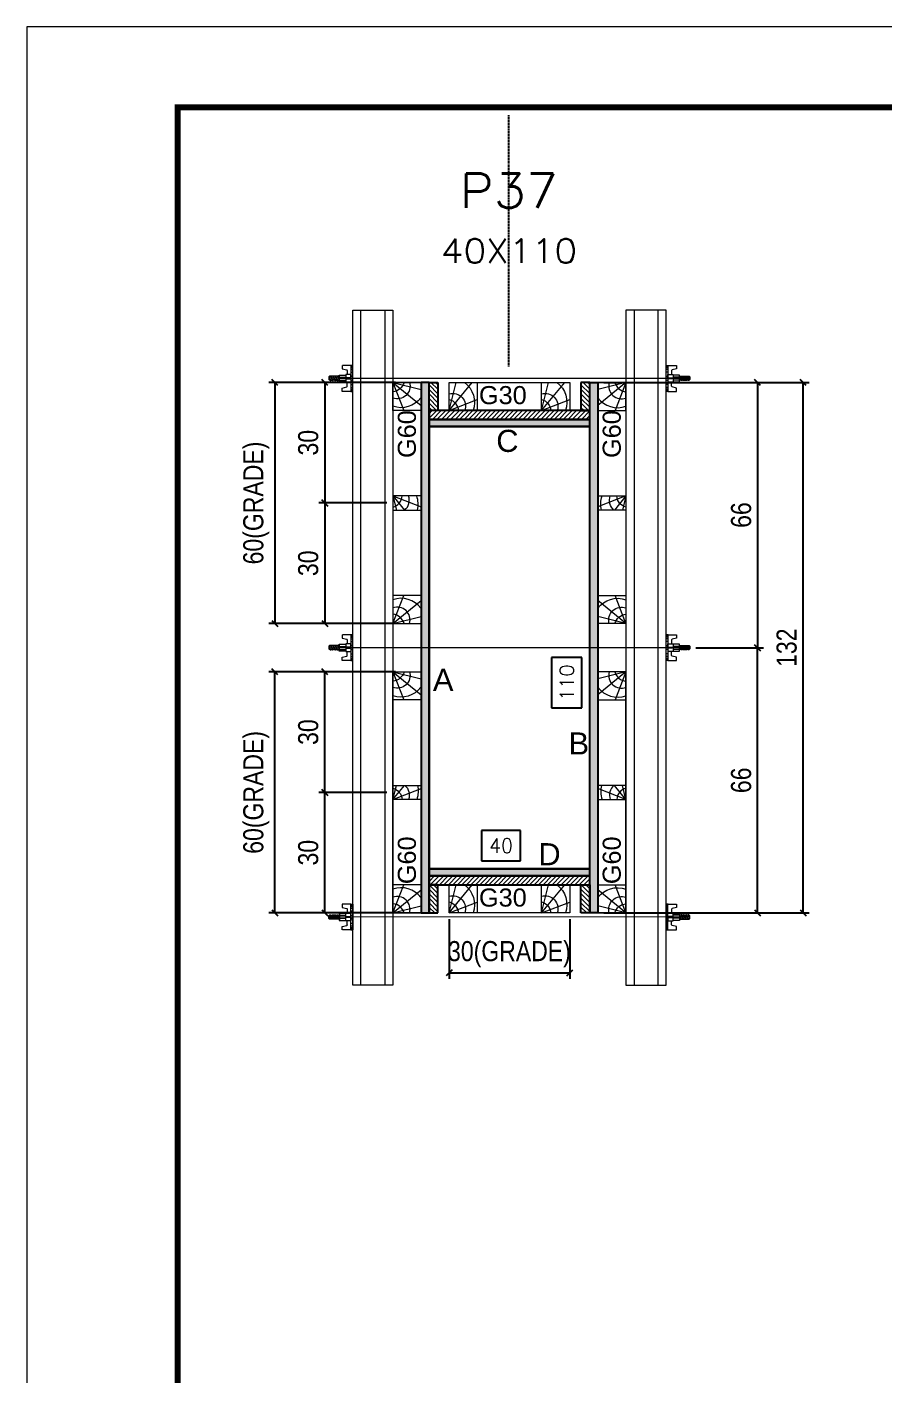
# Model space of a CAD drawing. Extents: x 28748 to 35002, y 14885 to 43501.
# Drawn here: x 31945 to 32371, y 34790 to 35461 of the extents above; entities that cross this region are included whole.
import ezdxf
from ezdxf.enums import TextEntityAlignment as Align

# ---------------------------------------------------------------- set-up
doc = ezdxf.new("R2010")
doc.units = 0
doc.linetypes.add('DASHED', pattern=[0.75, 0.5, -0.25])
doc.linetypes.add('HIDDEN', pattern=[0.375, 0.25, -0.125])
for name, color, linetype in [('CHAPA', 1, 'Continuous'), ('COTA', 241, 'Continuous'), ('MEIO_PONT', 93, 'Continuous'), ('Painéis', 200, 'Continuous'), ('SARRAFO', 251, 'Continuous'), ('Texto de Titulo', 7, 'Continuous'), ('Texto Qtd Sarr', 242, 'Continuous'), ('TEXTO_GERAL', 7, 'Continuous')]:
    doc.layers.add(name, color=color, linetype=linetype)
for name, color, linetype, lineweight in [('Folhas', 255, 'Continuous', 9), ('Hachura', 251, 'Continuous', 9), ('Madeira', 126, 'Continuous', 18), ('Perfil Metálico', 224, 'Continuous', 18), ('SARRAFO DE PRESSAO', 251, 'DASHED', 9), ('Texto Seção', 7, 'Continuous', 15)]:
    doc.layers.add(name, color=color, linetype=linetype, lineweight=lineweight)
doc.styles.add('ARIAL', font='arial.ttf')
doc.styles.add('COTA TECNICA 2X', font='techl___.ttf', dxfattribs={"height": 10})
doc.styles.add('ROMANS', font='romans.shx')
doc.styles.add('SANSSERIF', font='sas_____.pfb')
doc.dimstyles.new('SECAO PILAR', dxfattribs={"dimtxt": 10, "dimasz": 3, "dimexe": 3, "dimexo": 3, "dimgap": 3, "dimtad": 1, "dimdec": 1, "dimlfac": 0.5, "dimzin": 12, "dimdsep": 46, "dimtxsty": 'COTA TECNICA 2X', "dimblk1": 'OBLIQUE', "dimblk2": 'OBLIQUE', "dimsah": 1, "dimcen": 0.9, "dimclrd": 256, "dimclre": 256, "dimclrt": 256, "dimadec": 1, "dimazin": 3, "dimtfac": 1, "dimtdec": 1, "dimtmove": 0, "dimatfit": 3, "dimfxl": 1, "dimtolj": 1, "dimtzin": 12, "dimarcsym": 0})
doc.dimstyles.new('SECÇÃO 2', dxfattribs={"dimtxt": 7, "dimasz": 6, "dimexe": 0.18, "dimexo": 2, "dimgap": -4, "dimtad": 3, "dimdec": 1, "dimlfac": 0.5, "dimzin": 12, "dimdsep": 46, "dimtxsty": 'ROMANS', "dimblk": 'ARCHTICK', "dimcen": 0.09, "dimse1": 1, "dimse2": 1, "dimsd1": 1, "dimsd2": 1, "dimclrd": 180, "dimclre": 5, "dimclrt": 1, "dimadec": 0, "dimazin": 3, "dimtfac": 1, "dimtdec": 1, "dimtofl": 0, "dimtmove": 0, "dimatfit": 3, "dimldrblk": 'ARCHTICK', "dimfxl": 1, "dimtolj": 1, "dimtzin": 0, "dimarcsym": 0})

# ---------------------------------------------------------------- blocks, each defined once
blk = doc.blocks.new('9999999999')
at = {"layer": 'Folhas'}
blk.add_lwpolyline([(98138.98, 34190.21), (99623.98, 34190.21), (99623.98, 35240.21), (98138.98, 35240.21)], close=True, dxfattribs=at)
at = {"layer": 'Folhas', "color": 30, "const_width": 3}
blk.add_lwpolyline([(98213.98, 34230.21), (99583.98, 34230.21), (99583.98, 35200.21), (98213.98, 35200.21)], close=True, dxfattribs=at)
blk = doc.blocks.new('titulo1')
at = {"layer": 'Defpoints', "color": 252, "linetype": 'HIDDEN', "ltscale": 2}
blk.add_line((0, 0), (0, 125), dxfattribs=at)
at = {"layer": 'Defpoints', "style": 'ROMANS', "oblique": 15}
blk.add_attdef('FOLHA', text='', height=10, dxfattribs=at).set_placement((0, 15.58), align=Align.MIDDLE_CENTER)
at = {"layer": 'Texto Qtd Sarr', "color": 3, "style": 'ROMANS', "oblique": 15}
for tag, height, p in [('TITULO', 17, (0, 71.45)), ('SEÇÃO', 12, (0, 41.55))]:
    blk.add_attdef(tag, text='', height=height, dxfattribs=at).set_placement(p, align=Align.MIDDLE_CENTER)
blk = doc.blocks.new('*D698')
at = {"layer": 'COTA', "color": 180, "lineweight": -2, "transparency": 16777216}
for p, q in [((32221.43, 35146.97), (32206.43, 35146.97)), ((32206.43, 35146.97), (32206.43, 35121.97)), ((32221.43, 35121.97), (32221.43, 35146.97)), ((32206.43, 35121.97), (32221.43, 35121.97))]:
    blk.add_line(p, q, dxfattribs=at)
at = {"layer": 'Defpoints', "color": 0, "transparency": 16777216}
for p in [(32225.43, 35261.84), (32225.43, 35261.84), (32225.43, 35041.84)]:
    blk.add_point(p, dxfattribs=at)
at = {"layer": 'COTA', "color": 1, "transparency": 16777216, "insert": (32213.93, 35134.47), "char_height": 7, "attachment_point": 5, "rotation": 90, "style": 'ROMANS'}
blk.add_mtext('\\A1;110', dxfattribs=at)
blk = doc.blocks.new('_ArchTick')
at = {"color": 0, "linetype": 'ByBlock', "const_width": 0.15}
blk.add_lwpolyline([(-0.5, -0.5), (0.5, 0.5)], dxfattribs=at)
blk = doc.blocks.new('_Oblique')
at = {"color": 0, "linetype": 'ByBlock', "lineweight": -2}
blk.add_line((-0.5, -0.5), (0.5, 0.5), dxfattribs=at)
blk = doc.blocks.new('*D699')
at = {"layer": 'COTA', "lineweight": -2, "transparency": 16777216}
for p, q in [((32232.43, 35283.84), (32334.63, 35283.84)), ((32331.63, 35019.84), (32331.63, 35283.84)), ((32232.43, 35019.84), (32334.63, 35019.84))]:
    blk.add_line(p, q, dxfattribs=at)
at = {"layer": 'Defpoints', "color": 0, "transparency": 16777216}
for p in [(32229.43, 35283.84), (32331.63, 35283.84), (32229.43, 35019.84)]:
    blk.add_point(p, dxfattribs=at)
at = {"layer": 'COTA', "lineweight": -2, "transparency": 16777216, "xscale": 3, "yscale": 3, "zscale": 3}
for p, rotation in [((32331.63, 35283.84), 90), ((32331.63, 35019.84), 270)]:
    blk.add_blockref('_Oblique', p, dxfattribs=dict(at, rotation=rotation))
at = {"layer": 'COTA', "transparency": 16777216, "insert": (32323.41, 35151.84), "char_height": 10, "attachment_point": 5, "rotation": 90, "style": 'COTA TECNICA 2X'}
blk.add_mtext('\\A1;132', dxfattribs=at)
blk = doc.blocks.new('*D700')
at = {"layer": 'COTA', "lineweight": -2, "transparency": 16777216}
for p, q in [((32278.23, 35151.84), (32311.86, 35151.84)), ((32308.86, 35019.84), (32308.86, 35151.84)), ((32266.43, 35019.84), (32311.86, 35019.84))]:
    blk.add_line(p, q, dxfattribs=at)
at = {"layer": 'Defpoints', "color": 0, "transparency": 16777216}
for p in [(32275.23, 35151.84), (32308.86, 35151.84), (32263.43, 35019.84)]:
    blk.add_point(p, dxfattribs=at)
at = {"layer": 'COTA', "lineweight": -2, "transparency": 16777216, "xscale": 3, "yscale": 3, "zscale": 3}
for p, rotation in [((32308.86, 35151.84), 90), ((32308.86, 35019.84), 270)]:
    blk.add_blockref('_Oblique', p, dxfattribs=dict(at, rotation=rotation))
at = {"layer": 'COTA', "transparency": 16777216, "insert": (32300.75, 35085.84), "char_height": 10, "attachment_point": 5, "rotation": 90, "style": 'COTA TECNICA 2X'}
blk.add_mtext('\\A1;66', dxfattribs=at)
blk = doc.blocks.new('*D701')
at = {"layer": 'COTA', "lineweight": -2, "transparency": 16777216}
for p, q in [((32266.43, 35283.84), (32311.86, 35283.84)), ((32308.86, 35283.84), (32308.86, 35151.84)), ((32278.23, 35151.84), (32311.86, 35151.84))]:
    blk.add_line(p, q, dxfattribs=at)
at = {"layer": 'Defpoints', "color": 0, "transparency": 16777216}
for p in [(32263.43, 35283.84), (32275.23, 35151.84), (32308.86, 35151.84)]:
    blk.add_point(p, dxfattribs=at)
at = {"layer": 'COTA', "lineweight": -2, "transparency": 16777216, "xscale": 3, "yscale": 3, "zscale": 3}
for p, rotation in [((32308.86, 35283.84), 90), ((32308.86, 35151.84), 270)]:
    blk.add_blockref('_Oblique', p, dxfattribs=dict(at, rotation=rotation))
at = {"layer": 'COTA', "transparency": 16777216, "insert": (32300.75, 35217.84), "char_height": 10, "attachment_point": 5, "rotation": 90, "style": 'COTA TECNICA 2X'}
blk.add_mtext('\\A1;66', dxfattribs=at)
blk = doc.blocks.new('*D702')
at = {"layer": 'COTA', "color": 180, "lineweight": -2, "transparency": 16777216}
for p, q in [((32190.9, 35060.84), (32171.57, 35060.84)), ((32171.57, 35060.84), (32171.57, 35045.84)), ((32190.9, 35045.84), (32190.9, 35060.84)), ((32171.57, 35045.84), (32190.9, 35045.84))]:
    blk.add_line(p, q, dxfattribs=at)
at = {"layer": 'Defpoints', "color": 0, "transparency": 16777216}
for p in [(32145.43, 35041.84), (32145.43, 35041.84), (32225.43, 35041.84)]:
    blk.add_point(p, dxfattribs=at)
at = {"layer": 'COTA', "color": 1, "transparency": 16777216, "insert": (32181.24, 35053.34), "char_height": 7, "attachment_point": 5, "style": 'ROMANS'}
blk.add_mtext('\\A1;40', dxfattribs=at)
blk = doc.blocks.new('C')
at = {"layer": 'Hachura', "color": 0}
for p, q in [((0, 3.22), (0, -3.22)), ((0.45, 3.22), (0, 3.22)), ((0.46, 3.16), (0, 3.16)), ((0.46, 3.05), (0, 3.05)), ((0.46, 2.88), (0, 2.88)), ((0, 2.75), (0, -1.16)), ((0.46, 2.65), (0, 2.65)), ((0.46, 2.23), (0, 2.23)), ((0.46, 1.51), (0, 1.51)), ((0.39, 0.49), (0.17, 0.49)), ((0.45, -3.23), (0.45, 3.22)), ((0.45, 3.22), (2.58, 3.22)), ((1.74, 0.97), (0.45, 0.97)), ((1.45, 0.1), (0.45, 0.1)), ((1.35, 1.94), (1.35, 0.96)), ((2.58, 2.39), (1.47, 2.09)), ((1.74, -0.97), (1.74, 0.97)), ((1.74, 0.97), (1.74, 0.84)), ((1.74, 0.97), (1.74, 0.84)), ((1.74, 0.84), (3.35, 0.84)), ((3.35, 0.45), (1.74, 0.45)), ((2.58, 3.22), (2.58, 2.39)), ((3.32, 0.84), (3.32, -0.84)), ((3.35, 0.84), (3.35, -0.84)), ((3.68, 0.45), (3.35, 0.45)), ((3.84, -0.52), (3.35, 0.45)), ((3.35, 0.06), (3.67, -0.57)), ((3.68, 0.45), (4.16, -0.52)), ((3.72, 0.5), (4.25, -0.57)), ((4.37, -0.55), (3.83, 0.53)), ((4.15, 0.45), (3.93, 0.45)), ((4.42, -0.52), (3.93, 0.45)), ((4.15, 0.45), (4.26, 0.45)), ((4.26, 0.45), (4.74, -0.52)), ((4.3, 0.5), (4.83, -0.57)), ((4.95, -0.55), (4.41, 0.53)), ((4.51, 0.45), (4.84, 0.45)), ((5, -0.52), (4.51, 0.45)), ((4.84, 0.45), (5.32, -0.52)), ((4.88, 0.5), (5.41, -0.57)), ((5.53, -0.55), (4.99, 0.53)), ((5.58, -0.52), (5.09, 0.45)), ((5.42, 0.45), (5.09, 0.45)), ((5.58, -0.52), (5.09, 0.45)), ((5.42, 0.45), (5.74, -0.19)), ((5.46, 0.5), (5.74, -0.07)), ((5.74, 0.19), (5.57, 0.53)), ((5.74, 0.32), (5.68, 0.45)), ((5.68, 0.45), (5.74, 0.45)), ((5.74, 0.45), (5.9, 0.29)), ((5.74, 0.45), (5.74, -0.52)), ((5.9, -0.36), (5.9, 0.29)), ((0.45, 0), (0, 0)), ((0.46, -1.52), (0, -1.52)), ((0.46, -2.23), (0, -2.23)), ((0.46, -2.65), (0, -2.65)), ((0.46, -2.88), (0, -2.88)), ((0.46, -3.05), (0, -3.05)), ((0.46, -3.16), (0, -3.16)), ((0, -3.22), (2.57, -3.22)), ((0.08, -0.48), (0.29, -0.48)), ((0.29, -0.48), (0.4, -0.48)), ((0.45, 0), (0.45, -0.97)), ((0.45, -0.16), (1.45, -0.16)), ((0.45, -0.65), (0.45, -0.32)), ((0.45, -3.23), (0.45, -0.65)), ((0.45, -0.97), (1.74, -0.97)), ((1.35, -1.94), (1.35, -0.97)), ((2.58, -2.39), (1.47, -2.1)), ((3.35, -0.32), (1.74, -0.32)), ((3.35, -0.84), (1.74, -0.84)), ((2.58, -3.23), (2.58, -2.39)), ((3.35, -0.07), (3.58, -0.52)), ((3.35, -0.52), (3.58, -0.52)), ((3.84, -0.52), (4.16, -0.52)), ((4.42, -0.52), (4.74, -0.52)), ((4.63, -0.52), (4.74, -0.52)), ((5, -0.52), (5.32, -0.52)), ((5.58, -0.52), (5.74, -0.52)), ((5.74, -0.52), (5.9, -0.36)), ((5.74, -0.52), (5.74, -0.52))]:
    blk.add_line(p, q, dxfattribs=at)
for centre, radius, start, end in [((1.52, 1.94), 0.161, 104.7436, 180), ((1.44, -0.03), 0.129, 272.695, 87.305), ((3.81, 0.39), 0.143, 25.5688, 154.4312), ((4.39, 0.39), 0.143, 25.5688, 154.4312), ((4.97, 0.39), 0.143, 25.5688, 154.4312), ((5.55, 0.39), 0.143, 25.5688, 154.4312), ((0.17, -0.37), 0.174, 221.744, 317.8592), ((1.52, -1.94), 0.161, 180, 255.2564), ((3.71, -0.4), 0.174, 222.1408, 318.256), ((4.29, -0.4), 0.174, 222.1408, 318.256), ((4.87, -0.4), 0.174, 222.1408, 318.256), ((5.45, -0.4), 0.174, 222.1408, 318.256), ((5.61, -0.4), 0.174, 317.8592, 318.256)]:
    blk.add_arc(centre, radius, start, end, dxfattribs=at)
blk = doc.blocks.new('PONTALETE')
at = {"layer": 'Madeira'}
for q in [(2.71, 7), (7, 5.76), (7, 1.74)]:
    blk.add_line((0, 0), q, dxfattribs=at)
blk.add_lwpolyline([(0, 0), (7, 0), (7, 7), (0, 7)], close=True, dxfattribs=at)
for centre, radius, start, end in [((2.04, 0.06), 6.23, 37.2818, 109.0913), ((1.09, 0.9), 3.19, 343.603, 109.9847), ((-0.21, -0.78), 3.09, 14.6322, 86.0383)]:
    blk.add_arc(centre, radius, start, end, dxfattribs=at)
blk = doc.blocks.new('*D703')
at = {"layer": 'COTA', "lineweight": -2, "transparency": 16777216}
for p, q in [((32128.76, 35139.84), (32065.7, 35139.84)), ((32068.7, 35019.84), (32068.7, 35139.84)), ((32128.76, 35019.84), (32065.7, 35019.84))]:
    blk.add_line(p, q, dxfattribs=at)
at = {"layer": 'Defpoints', "color": 0, "transparency": 16777216}
for p in [(32068.7, 35139.84), (32131.76, 35139.84), (32131.76, 35019.84)]:
    blk.add_point(p, dxfattribs=at)
at = {"layer": 'COTA', "lineweight": -2, "transparency": 16777216, "xscale": 3, "yscale": 3, "zscale": 3}
for p, rotation in [((32068.7, 35139.84), 90), ((32068.7, 35019.84), 270)]:
    blk.add_blockref('_Oblique', p, dxfattribs=dict(at, rotation=rotation))
at = {"layer": 'COTA', "transparency": 16777216, "insert": (32059.48, 35079.84), "char_height": 10, "attachment_point": 5, "rotation": 90, "style": 'COTA TECNICA 2X'}
blk.add_mtext('\\A1;60(GRADE)', dxfattribs=at)
blk = doc.blocks.new('*D1657')
at = {"layer": 'COTA', "lineweight": -2, "transparency": 16777216}
for p, q in [((32155.43, 35016.84), (32155.43, 34987.13)), ((32215.42, 35016.84), (32215.42, 34987.13)), ((32155.43, 34990.13), (32215.42, 34990.13))]:
    blk.add_line(p, q, dxfattribs=at)
at = {"layer": 'Defpoints', "color": 0, "transparency": 16777216}
for p in [(32155.43, 35019.84), (32215.42, 35019.84), (32215.42, 34990.13)]:
    blk.add_point(p, dxfattribs=at)
at = {"layer": 'COTA', "lineweight": -2, "transparency": 16777216, "xscale": 3, "yscale": 3, "zscale": 3, "rotation": 180}
blk.add_blockref('_Oblique', (32155.43, 34990.13), dxfattribs=at)
at = {"layer": 'COTA', "lineweight": -2, "transparency": 16777216, "xscale": 3, "yscale": 3, "zscale": 3}
blk.add_blockref('_Oblique', (32215.42, 34990.13), dxfattribs=at)
at = {"layer": 'COTA', "transparency": 16777216, "insert": (32185.43, 34999.35), "char_height": 10, "attachment_point": 5, "style": 'COTA TECNICA 2X'}
blk.add_mtext('\\A1;30(GRADE)', dxfattribs=at)
blk = doc.blocks.new('MEIO PONTALETE')
at = {"layer": 'Madeira'}
for q in [(2.71, 7), (3.5, 2.88), (3.5, 0.87)]:
    blk.add_line((0, 0), q, dxfattribs=at)
blk.add_lwpolyline([(0, 0), (3.5, 0), (3.5, 7), (0, 7)], close=True, dxfattribs=at)
for centre, radius, start, end in [((2.04, 0.06), 6.23, 76.4499, 109.0913), ((1.09, 0.9), 3.19, 40.9063, 109.9847), ((-0.21, -0.78), 3.09, 14.6322, 86.0383)]:
    blk.add_arc(centre, radius, start, end, dxfattribs=at)
blk = doc.blocks.new('*D1658')
at = {"layer": 'COTA', "lineweight": -2, "transparency": 16777216}
for p, q in [((32124.43, 35079.84), (32090.57, 35079.84)), ((32093.57, 35019.84), (32093.57, 35079.84)), ((32124.43, 35019.84), (32090.57, 35019.84))]:
    blk.add_line(p, q, dxfattribs=at)
at = {"layer": 'Defpoints', "color": 0, "transparency": 16777216}
for p in [(32093.57, 35079.84), (32127.43, 35079.84), (32127.43, 35019.84)]:
    blk.add_point(p, dxfattribs=at)
at = {"layer": 'COTA', "lineweight": -2, "transparency": 16777216, "xscale": 3, "yscale": 3, "zscale": 3}
for p, rotation in [((32093.57, 35079.84), 90), ((32093.57, 35019.84), 270)]:
    blk.add_blockref('_Oblique', p, dxfattribs=dict(at, rotation=rotation))
at = {"layer": 'COTA', "transparency": 16777216, "insert": (32085.35, 35049.84), "char_height": 10, "attachment_point": 5, "rotation": 90, "style": 'COTA TECNICA 2X'}
blk.add_mtext('\\A1;30', dxfattribs=at)
blk = doc.blocks.new('*D1659')
at = {"layer": 'COTA', "lineweight": -2, "transparency": 16777216}
for p, q in [((32124.43, 35139.84), (32090.57, 35139.84)), ((32093.57, 35079.84), (32093.57, 35139.84)), ((32124.43, 35079.84), (32090.57, 35079.84))]:
    blk.add_line(p, q, dxfattribs=at)
at = {"layer": 'Defpoints', "color": 0, "transparency": 16777216}
for p in [(32093.57, 35139.84), (32127.43, 35139.84), (32127.43, 35079.84)]:
    blk.add_point(p, dxfattribs=at)
at = {"layer": 'COTA', "lineweight": -2, "transparency": 16777216, "xscale": 3, "yscale": 3, "zscale": 3}
for p, rotation in [((32093.57, 35139.84), 90), ((32093.57, 35079.84), 270)]:
    blk.add_blockref('_Oblique', p, dxfattribs=dict(at, rotation=rotation))
at = {"layer": 'COTA', "transparency": 16777216, "insert": (32085.35, 35109.84), "char_height": 10, "attachment_point": 5, "rotation": 90, "style": 'COTA TECNICA 2X'}
blk.add_mtext('\\A1;30', dxfattribs=at)
blk = doc.blocks.new('*D704')
at = {"layer": 'COTA', "lineweight": -2, "transparency": 16777216}
for p, q in [((32128.76, 35283.84), (32065.7, 35283.84)), ((32068.7, 35283.84), (32068.7, 35163.84)), ((32128.76, 35163.84), (32065.7, 35163.84))]:
    blk.add_line(p, q, dxfattribs=at)
at = {"layer": 'Defpoints', "color": 0, "transparency": 16777216}
for p in [(32131.76, 35283.84), (32068.7, 35163.84), (32131.76, 35163.84)]:
    blk.add_point(p, dxfattribs=at)
at = {"layer": 'COTA', "lineweight": -2, "transparency": 16777216, "xscale": 3, "yscale": 3, "zscale": 3}
for p, rotation in [((32068.7, 35283.84), 90), ((32068.7, 35163.84), 270)]:
    blk.add_blockref('_Oblique', p, dxfattribs=dict(at, rotation=rotation))
at = {"layer": 'COTA', "transparency": 16777216, "insert": (32059.48, 35223.84), "char_height": 10, "attachment_point": 5, "rotation": 90, "style": 'COTA TECNICA 2X'}
blk.add_mtext('\\A1;60(GRADE)', dxfattribs=at)
blk = doc.blocks.new('*D1645')
at = {"layer": 'COTA', "lineweight": -2, "transparency": 16777216}
for p, q in [((32124.43, 35283.84), (32090.57, 35283.84)), ((32093.57, 35283.84), (32093.57, 35223.84)), ((32124.43, 35223.84), (32090.57, 35223.84))]:
    blk.add_line(p, q, dxfattribs=at)
at = {"layer": 'Defpoints', "color": 0, "transparency": 16777216}
for p in [(32127.43, 35283.84), (32093.57, 35223.84), (32127.43, 35223.84)]:
    blk.add_point(p, dxfattribs=at)
at = {"layer": 'COTA', "lineweight": -2, "transparency": 16777216, "xscale": 3, "yscale": 3, "zscale": 3}
for p, rotation in [((32093.57, 35283.84), 90), ((32093.57, 35223.84), 270)]:
    blk.add_blockref('_Oblique', p, dxfattribs=dict(at, rotation=rotation))
at = {"layer": 'COTA', "transparency": 16777216, "insert": (32085.35, 35253.84), "char_height": 10, "attachment_point": 5, "rotation": 90, "style": 'COTA TECNICA 2X'}
blk.add_mtext('\\A1;30', dxfattribs=at)
blk = doc.blocks.new('*D1646')
at = {"layer": 'COTA', "lineweight": -2, "transparency": 16777216}
for p, q in [((32124.43, 35223.84), (32090.57, 35223.84)), ((32093.57, 35223.84), (32093.57, 35163.84)), ((32124.43, 35163.84), (32090.57, 35163.84))]:
    blk.add_line(p, q, dxfattribs=at)
at = {"layer": 'Defpoints', "color": 0, "transparency": 16777216}
for p in [(32127.43, 35223.84), (32093.57, 35163.84), (32127.43, 35163.84)]:
    blk.add_point(p, dxfattribs=at)
at = {"layer": 'COTA', "lineweight": -2, "transparency": 16777216, "xscale": 3, "yscale": 3, "zscale": 3}
for p, rotation in [((32093.57, 35223.84), 90), ((32093.57, 35163.84), 270)]:
    blk.add_blockref('_Oblique', p, dxfattribs=dict(at, rotation=rotation))
at = {"layer": 'COTA', "transparency": 16777216, "insert": (32085.35, 35193.84), "char_height": 10, "attachment_point": 5, "rotation": 90, "style": 'COTA TECNICA 2X'}
blk.add_mtext('\\A1;30', dxfattribs=at)

msp = doc.modelspace()

# ---------------------------------------------------------------- hatches: boundary and pattern name
at = {"layer": 'Hachura'}
h = msp.add_hatch(color=256, dxfattribs=at)
h.dxf.hatch_style = 1
h.paths.add_polyline_path([(32145.43, 35283.84), (32141.43, 35283.84), (32141.43, 35019.84), (32145.43, 35019.84)])
h = msp.add_hatch(color=256, dxfattribs=at)
h.dxf.hatch_style = 1
h.paths.add_polyline_path([(32145.43, 35283.84), (32141.43, 35283.84), (32141.43, 35019.84), (32145.43, 35019.84)])
h = msp.add_hatch(dxfattribs=at)
h.set_pattern_fill('ANSI31', color=256, scale=0.5, angle=270, style=0)
h.set_pattern_definition([(315, (55074.8342, 25780.8901), (1.12253202, 1.12253202), [])])
h.paths.add_polyline_path([(32145.43, 35269.84), (32149.83, 35269.84), (32149.83, 35283.84), (32145.43, 35283.84)])
h = msp.add_hatch(dxfattribs=at)
h.set_pattern_fill('ANSI31', color=256, scale=0.5, angle=270, style=0)
h.set_pattern_definition([(315, (55116.8342, 25780.8901), (1.12253202, 1.12253202), [])])
h.paths.add_polyline_path([(32225.43, 35269.84), (32221.03, 35269.84), (32221.03, 35283.84), (32225.43, 35283.84)])
h = msp.add_hatch(color=256, dxfattribs=at)
h.dxf.hatch_style = 1
h.paths.add_polyline_path([(32225.43, 35283.84), (32229.43, 35283.84), (32229.43, 35019.84), (32225.43, 35019.84)])
h = msp.add_hatch(color=256, dxfattribs=at)
h.dxf.hatch_style = 1
h.paths.add_polyline_path([(32225.43, 35283.84), (32229.43, 35283.84), (32229.43, 35019.84), (32225.43, 35019.84)])
h = msp.add_hatch(dxfattribs=at)
h.set_pattern_fill('ANSI31', color=256, scale=0.5, angle=180, style=0)
h.set_pattern_definition([(225, (23051.4742, 12162.8338), (1.12253202, -1.12253202), [])])
h.paths.add_polyline_path([(32145.43, 35265.44), (32145.43, 35269.84), (32225.43, 35269.84), (32225.43, 35265.44)])
h = msp.add_hatch(color=256, dxfattribs=at)
h.dxf.hatch_style = 1
h.paths.add_polyline_path([(32225.43, 35261.84), (32225.43, 35265.44), (32145.43, 35265.44), (32145.43, 35261.84)])
h = msp.add_hatch(color=256, dxfattribs=at)
h.dxf.hatch_style = 1
h.paths.add_polyline_path([(32225.43, 35261.84), (32225.43, 35265.44), (32145.43, 35265.44), (32145.43, 35261.84)])
h = msp.add_hatch(color=256, dxfattribs=at)
h.dxf.hatch_style = 1
h.paths.add_polyline_path([(32225.43, 35038.24), (32225.43, 35041.84), (32145.43, 35041.84), (32145.43, 35038.24)])
h = msp.add_hatch(color=256, dxfattribs=at)
h.dxf.hatch_style = 1
h.paths.add_polyline_path([(32225.43, 35038.24), (32225.43, 35041.84), (32145.43, 35041.84), (32145.43, 35038.24)])
h = msp.add_hatch(dxfattribs=at)
h.set_pattern_fill('ANSI31', color=256, scale=0.5, angle=180, style=0)
h.set_pattern_definition([(225, (23021.4742, 12108.8338), (1.12253202, -1.12253202), [])])
h.paths.add_polyline_path([(32225.43, 35038.24), (32225.43, 35033.84), (32145.43, 35033.84), (32145.43, 35038.24)])
h = msp.add_hatch(dxfattribs=at)
h.set_pattern_fill('ANSI31', color=256, scale=0.5, angle=270, style=0)
h.set_pattern_definition([(315, (55074.8342, 25895.8901), (1.12253202, 1.12253202), [])])
h.paths.add_polyline_path([(32145.43, 35033.84), (32149.83, 35033.84), (32149.83, 35019.84), (32145.43, 35019.84)])
h = msp.add_hatch(dxfattribs=at)
h.set_pattern_fill('ANSI31', color=256, scale=0.5, angle=270, style=0)
h.set_pattern_definition([(315, (55116.8342, 25895.8901), (1.12253202, 1.12253202), [])])
h.paths.add_polyline_path([(32225.43, 35033.84), (32221.03, 35033.84), (32221.03, 35019.84), (32225.43, 35019.84)])

# ---------------------------------------------------------------- linework, layer by layer
at = {"layer": 'CHAPA'}
for points in [[(32145.43, 35283.84), (32141.43, 35283.84), (32141.43, 35019.84), (32145.43, 35019.84)], [(32145.43, 35283.84), (32141.43, 35283.84), (32141.43, 35019.84), (32145.43, 35019.84)], [(32225.43, 35283.84), (32229.43, 35283.84), (32229.43, 35019.84), (32225.43, 35019.84)], [(32225.43, 35283.84), (32229.43, 35283.84), (32229.43, 35019.84), (32225.43, 35019.84)], [(32225.43, 35261.84), (32225.43, 35265.44), (32145.43, 35265.44), (32145.43, 35261.84)], [(32225.43, 35261.84), (32225.43, 35265.44), (32145.43, 35265.44), (32145.43, 35261.84)], [(32225.43, 35038.24), (32225.43, 35041.84), (32145.43, 35041.84), (32145.43, 35038.24)], [(32225.43, 35038.24), (32225.43, 35041.84), (32145.43, 35041.84), (32145.43, 35038.24)]]:
    msp.add_lwpolyline(points, close=True, dxfattribs=at)
at = {"layer": 'Hachura'}
for p, q in [((32274.23, 35285.84), (32100.43, 35285.85)), ((32274.23, 35151.84), (32100.43, 35151.85)), ((32274.23, 35017.84), (32100.43, 35017.83))]:
    msp.add_line(p, q, dxfattribs=at)
at = {"layer": 'Madeira'}
for points in [[(32141.43, 35283.84), (32127.43, 35283.84), (32127.43, 35163.84), (32141.43, 35163.84)], [(32155.43, 35269.84), (32155.43, 35283.84), (32215.42, 35283.84), (32215.42, 35269.84)], [(32229.43, 35283.84), (32243.43, 35283.84), (32243.43, 35163.84), (32229.43, 35163.84)], [(32141.43, 35019.84), (32127.43, 35019.84), (32127.43, 35139.84), (32141.43, 35139.84)], [(32229.43, 35019.84), (32243.43, 35019.84), (32243.43, 35139.84), (32229.43, 35139.84)], [(32155.43, 35019.84), (32155.43, 35033.84), (32215.42, 35033.84), (32215.42, 35019.84)]]:
    msp.add_lwpolyline(points, close=True, dxfattribs=at)
at = {"layer": 'Painéis'}
msp.add_lwpolyline([(32145.43, 35041.84), (32225.43, 35041.84), (32225.43, 35261.84), (32145.43, 35261.84)], close=True, dxfattribs=at)
at = {"layer": 'Perfil Metálico'}
for points in [[(32107.43, 35319.84), (32127.43, 35319.84), (32127.43, 34983.84), (32107.43, 34983.84)], [(32123.43, 34983.84), (32111.43, 34983.84), (32111.43, 35319.84), (32123.43, 35319.84)], [(32263.43, 35319.84), (32243.43, 35319.84), (32243.43, 34983.84), (32263.43, 34983.84)], [(32247.43, 34983.84), (32259.43, 34983.84), (32259.43, 35319.84), (32247.43, 35319.84)]]:
    msp.add_lwpolyline(points, close=True, dxfattribs=at)
at = {"layer": 'SARRAFO'}
for points in [[(32149.83, 35283.84), (32149.83, 35269.84), (32145.43, 35269.84), (32145.43, 35283.84)], [(32221.03, 35283.84), (32221.03, 35269.84), (32225.43, 35269.84), (32225.43, 35283.84)], [(32225.43, 35269.84), (32145.43, 35269.84), (32145.43, 35265.44), (32225.43, 35265.44)], [(32145.43, 35033.84), (32225.43, 35033.84), (32225.43, 35038.24), (32145.43, 35038.24)], [(32149.83, 35019.84), (32149.83, 35033.84), (32145.43, 35033.84), (32145.43, 35019.84)], [(32221.03, 35019.84), (32221.03, 35033.84), (32225.43, 35033.84), (32225.43, 35019.84)]]:
    msp.add_lwpolyline(points, close=True, dxfattribs=at)

# ---------------------------------------------------------------- block references
at = {"layer": 'Hachura', "linetype": 'Continuous', "yscale": 2, "zscale": 2, "rotation": 180}
for p, xscale in [((32107.43, 35285.84), 2), ((32263.43, 35285.84), -2), ((32107.43, 35151.84), 2), ((32263.43, 35151.84), -2)]:
    msp.add_blockref('C', p, dxfattribs=dict(at, xscale=xscale))
at = {"layer": 'Hachura', "linetype": 'Continuous', "yscale": 2, "zscale": 2}
for p, xscale in [((32107.43, 35017.84), -2), ((32263.43, 35017.84), 2)]:
    msp.add_blockref('C', p, dxfattribs=dict(at, xscale=xscale))
at = {"layer": 'Madeira'}
for name, p, xscale, yscale, zscale, rotation in [('PONTALETE', (32127.43, 35283.84), -2, 2, 2, 180), ('PONTALETE', (32127.43, 35283.84), -2, 2, 2, 180), ('PONTALETE', (32243.43, 35283.84), 2, 2, 2, 180), ('PONTALETE', (32243.43, 35283.84), 2, 2, 2, 180), ('MEIO PONTALETE', (32127.43, 35227.34), 1.999999997962732, 1.999999997962732, 1.999999997962732, 270), ('MEIO PONTALETE', (32243.43, 35227.34), -1.999999997962732, 1.999999997962732, 1.999999997962732, 90), ('PONTALETE', (32127.43, 35139.84), -2, 2, 2, 180), ('PONTALETE', (32243.43, 35139.84), 2, 2, 2, 180), ('MEIO PONTALETE', (32127.43, 35076.34), -1.999999997962732, 1.999999997962732, 1.999999997962732, 270), ('MEIO PONTALETE', (32243.43, 35076.34), 1.999999997962732, 1.999999997962732, 1.999999997962732, 90.00000000000001)]:
    msp.add_blockref(name, p, dxfattribs=dict(at, xscale=xscale, yscale=yscale, zscale=zscale, rotation=rotation))
at = {"layer": 'Madeira', "yscale": 2, "zscale": 2}
for p, xscale in [((32127.43, 35163.84), 2), ((32243.43, 35163.84), -2), ((32127.43, 35019.84), 2), ((32243.43, 35019.84), -2)]:
    msp.add_blockref('PONTALETE', p, dxfattribs=dict(at, xscale=xscale))
at = {"layer": 'MEIO_PONT', "xscale": -2, "yscale": 2, "zscale": 2, "rotation": 270}
for p in [(32155.43, 35269.84), (32201.42, 35269.84), (32155.43, 35019.84), (32201.42, 35019.84)]:
    msp.add_blockref('PONTALETE', p, dxfattribs=at)
at = {"layer": 'SARRAFO DE PRESSAO', "color": 6, "linetype": 'ByBlock'}
msp.add_blockref('9999999999', (-66193.64, 220.51), dxfattribs=at)
at = {"layer": 'Texto Seção'}
ref = msp.add_blockref('titulo1', (32185.2, 35291.77), dxfattribs=at)
ref.add_attrib('TITULO', 'P37', dxfattribs={"layer": 'Texto de Titulo', "color": 7, "height": 17, "style": 'ROMANS', "width": 1.1}).set_placement((32185.2, 35379.27), align=Align.MIDDLE_CENTER)
ref.add_attrib('SEÇÃO', '40X110', dxfattribs={"layer": 'Texto de Titulo', "color": 7, "height": 12, "style": 'ROMANS', "width": 1.1}).set_placement((32185.2, 35349.27), align=Align.MIDDLE_CENTER)

# ---------------------------------------------------------------- texts
at = {"layer": 'Texto Seção', "color": 0, "linetype": 'Continuous', "style": 'SANSSERIF'}
for p in [(32134.39, 35246.23), (32236.33, 35246.23), (32134.39, 35034.16), (32236.33, 35034.16)]:
    msp.add_text('G60', height=9, rotation=90, dxfattribs=at).set_placement(p, align=Align.MIDDLE_LEFT)
at = {"layer": 'TEXTO_GERAL', "style": 'ARIAL'}
for s, p in [('C', (32184.42, 35254.76)), ('A', (32152.47, 35135.83)), ('B', (32219.96, 35104.2)), ('D', (32205.37, 35049.08))]:
    msp.add_text(s, height=11, dxfattribs=at).set_placement(p, align=Align.MIDDLE_CENTER)
at = {"layer": 'TEXTO_GERAL', "color": 0, "linetype": 'Continuous', "char_height": 9, "width": 285.3299, "attachment_point": 7, "style": 'SANSSERIF'}
for insert in [(32170.28, 35272.89), (32170.28, 35022.89)]:
    msp.add_mtext('G30', dxfattribs=dict(at, insert=insert))

# ---------------------------------------------------------------- dimensions: what is measured, and where the dimension line sits
at = {"layer": 'COTA'}
for base, p1, p2, angle, picture, middle in [((32068.7, 35163.84), (32131.76, 35283.84), (32131.76, 35163.84), 270, '*D704', (32068.7, 35223.84)), ((32068.7, 35139.84), (32131.76, 35019.84), (32131.76, 35139.84), 90, '*D703', (32068.7, 35079.84))]:
    dim = msp.add_linear_dim(base=base, p1=p1, p2=p2, angle=angle, text='<>(GRADE)', dimstyle='SECAO PILAR', dxfattribs=at)
    dim.commit()
    dim.dimension.update_dxf_attribs({"geometry": picture, "text_midpoint": middle, "dimtype": 160})
for base, p1, p2, angle, picture, middle in [((32093.57, 35223.84), (32127.43, 35283.84), (32127.43, 35223.84), 270, '*D1645', (32085.35, 35253.84)), ((32331.63, 35283.84), (32229.43, 35019.84), (32229.43, 35283.84), 90, '*D699', (32323.41, 35151.84)), ((32308.86, 35151.84), (32263.43, 35283.84), (32275.23, 35151.84), 270, '*D701', (32300.75, 35217.84)), ((32093.57, 35163.84), (32127.43, 35223.84), (32127.43, 35163.84), 270, '*D1646', (32085.35, 35193.84)), ((32308.86, 35151.84), (32263.43, 35019.84), (32275.23, 35151.84), 90, '*D700', (32300.75, 35085.84)), ((32093.57, 35139.84), (32127.43, 35079.84), (32127.43, 35139.84), 90, '*D1659', (32085.35, 35109.84)), ((32093.57, 35079.84), (32127.43, 35019.84), (32127.43, 35079.84), 90, '*D1658', (32085.35, 35049.84))]:
    dim = msp.add_linear_dim(base=base, p1=p1, p2=p2, angle=angle, dimstyle='SECAO PILAR', dxfattribs=at)
    dim.commit()
    dim.dimension.update_dxf_attribs({"geometry": picture, "text_midpoint": middle})
for base, p2, angle, picture, middle in [((32225.43, 35261.84), (32225.43, 35261.84), 90, '*D698', (32225.43, 35134.47)), ((32145.43, 35041.84), (32145.43, 35041.84), 180, '*D702', (32181.24, 35041.84))]:
    dim = msp.add_linear_dim(base=base, p1=(32225.43, 35041.84), p2=p2, angle=angle, dimstyle='SECÇÃO 2', dxfattribs=at)
    dim.commit()
    dim.dimension.update_dxf_attribs({"geometry": picture, "text_midpoint": middle, "dimtype": 160})
dim = msp.add_linear_dim(base=(32215.42, 34990.13), p1=(32155.43, 35019.84), p2=(32215.42, 35019.84), text='<>(GRADE)', dimstyle='SECAO PILAR', dxfattribs=at)
dim.commit()
dim.dimension.update_dxf_attribs({"geometry": '*D1657', "text_midpoint": (32185.43, 34990.13), "dimtype": 160})

doc.saveas('drawing.dxf')
